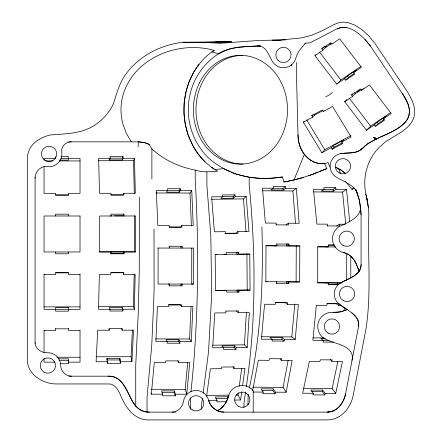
<?xml version="1.0" encoding="UTF-8"?>
<svg xmlns="http://www.w3.org/2000/svg" width="442" height="442" viewBox="0 0 442 442"><rect width="100%" height="100%" fill="white"/><g stroke="black" fill="none" stroke-linecap="round" stroke-linejoin="round"><path stroke-width="0.66" d="M124.036 251.962L135.506 251.951L135.506 215.972L124.042 215.983L124.042 214.171L111.157 214.182L111.152 215.994L99.688 216.005L99.682 251.984L123.379 251.885L124.036 251.962L124.036 253.774L111.152 253.785L111.152 251.973L110.494 251.901M124.036 253.774L123.379 253.697L123.379 251.885M124.042 215.983L123.384 215.911L123.384 214.099M135.506 251.951L134.528 251.841L134.534 215.862M325.555 246.879L328.301 246.818L328.307 245.006L334.251 245.039M328.168 284.681L337.423 284.725L337.423 282.913L341.495 282.863M346.688 280.278L346.71 253.807M350.766 277.477L350.782 256.432M158.125 248.039L158.076 284.018L193.508 284.073L193.563 248.095L157.695 248.039M169.413 285.847L169.419 284.035L168.203 284.035M169.474 248.056L169.474 246.244M180.949 285.869L180.949 284.057L182.165 284.057L182.159 285.869L168.872 285.847M181.005 248.072L181.005 246.26M182.22 248.078L182.22 246.266L168.932 246.244M191.762 248.089L191.712 284.073L193.508 284.073M276.653 283.582L276.659 281.769L265.835 281.698L265.996 245.719L276.819 245.791L276.825 243.978M288.819 281.852L286.433 281.88L286.422 283.692L288.814 283.665L288.819 281.852L299.643 281.924L299.803 245.945L286.587 245.901L286.598 244.089L288.985 244.061L288.98 245.874M276.294 281.814L296.107 281.968L296.262 245.99L299.803 245.945M122.887 309.262L134.357 309.251L135.18 274.449L123.716 274.454L123.075 272.686L110.87 272.697L110.831 274.471L99.362 274.482L98.533 309.284L122.207 309.24L122.848 311.013L109.959 311.024L110.003 309.273L109.362 307.499L122.252 307.488L122.887 309.262L122.848 311.013M122.207 309.24L122.252 307.488M123.716 274.454L123.754 272.703L110.87 272.714M134.357 309.251L133.412 306.621L134.175 274.548M296.704 62.421L296.372 70.455L298.007 134.838C297.35 149.158 308.975 165.557 324.489 163.507L326.876 168.573L313.085 174.242L299.764 178.507M167.214 341.462L167.137 343.219L179.883 343.241L179.96 341.484L178.789 339.782L166.043 339.76L167.214 341.462L155.871 341.445L157.446 306.555L168.789 306.571L168.872 304.814L181.618 304.831L181.535 306.588L192.883 306.604L191.309 341.5L179.96 341.484M179.883 343.241L178.706 341.539L178.789 339.782M191.309 341.5L189.568 338.975L191.016 306.82M106.936 359.423L106.992 358.368L119.876 358.357L120.373 363.307L107.489 363.324L107.141 361.302M107.489 363.324L106.992 358.368M107.572 361.733L96.102 361.744L97.704 330.213L109.174 330.202L109.251 328.616L122.141 328.605L122.058 330.191L133.528 330.18L131.926 361.711L120.456 361.722M120.373 363.307L119.876 358.357M131.926 361.711L131.064 356.722L132.423 329.992M225.934 311.091L225.823 312.848L214.757 312.975L212.646 347.81L234.166 347.55L236.05 349.296L236.155 347.545L234.271 345.799L221.834 345.942L223.718 347.683L223.613 349.44L236.05 349.296M234.166 347.55L234.271 345.799M236.155 347.545L247.227 347.418L249.338 312.577L238.266 312.704L238.371 310.947L225.906 311.08M247.227 347.418L244.437 344.832L246.421 312.041M355.506 262.305C353.036 257.603 348.837 253.769 343.561 252.586A14.238 14.238 0 0 1 341.567 225.437C349.694 221.939 361.992 216.282 360.39 205.475L361.086 214.889L361.086 264.592C361.236 275.007 348.639 278.327 341.467 282.432A12.812 12.812 0 0 0 339.213 304.09C346.119 309.958 360.678 315.091 358.495 326.715L345.556 394.015C343.81 401.822 338.705 410.071 330.367 411.867M361.086 264.592C361.158 274.979 348.788 278.466 341.467 282.432M358.495 326.715C359.81 321.157 356.197 316.107 351.904 312.991M291.35 64.51L291.228 65.88L291.405 64.576M272.244 339.252L272.084 341.009L284.25 341.091L284.405 339.329L282.095 337.655L269.935 337.577L272.244 339.252L261.421 339.18L264.57 304.245L275.394 304.317L275.554 302.56L287.714 302.637L287.56 304.4L298.383 304.472L295.234 339.401L284.405 339.329M284.25 341.091L281.935 339.417L282.095 337.655M295.234 339.401L291.808 336.926L294.775 304.046M162.656 394.192L151.313 394.176L154.313 362.468L165.656 362.484L165.811 360.887L178.557 360.91L178.402 362.506L189.745 362.523L186.745 394.231L175.402 394.214L174.336 390.91L161.595 390.888L162.656 394.192L162.507 395.789L175.253 395.811L175.402 394.214M175.253 395.811L174.187 392.507L174.336 390.91M186.745 394.231L185.17 389.336L187.723 362.352M190.944 391.651C198.624 321.096 199.138 249.907 195.22 179.093L195.22 170.137C179.242 166.971 163.905 160.081 151.882 148.954A62.2 47.465 90 0 1 149.241 144.352L144.744 142.644L138.473 141.843L68.609 141.843M35.089 178.181C34.89 171.723 40.808 165.529 47.438 166.59A12.812 12.812 0 0 0 61.775 152.02C60.792 146.534 65.98 141.672 71.3 141.843M325.4 338.705L320.77 338.683L323.439 340.329L323.262 342.091L333.18 342.136M341.462 305.433L338.815 305.416L338.986 303.654L327.091 303.599L326.914 305.361L316.328 305.306L312.848 340.274L323.439 340.329M344.705 310.571L344.975 307.831M352.025 360.363C355.219 346.208 336.036 344.042 327.334 340.003A14.238 14.238 0 0 1 332.953 312.339L337.235 312.328L341.196 311.721L347.163 309.527M202.403 398.524L201.646 403.949L201.646 409.408M203.16 393.098L208.552 351.744L211.674 294.521L210.817 235.73L206.895 185.447L206.895 171.839A63.455 49.714 -90 0 1 195.22 170.137M206.558 396.347L210.409 368.783L221.475 368.656L221.702 367.064L234.138 366.921L233.917 368.512L244.99 368.385L242.547 385.866M228.354 397.883L227.779 396.772L215.337 396.916L217.066 400.253L216.845 401.844L226.669 401.734M227.779 396.772L227.558 398.364L215.773 398.496M234.719 400.054L240.581 399.988L238.017 395.037L238.299 393.021M239.238 386.297L241.768 368.142M240.581 399.988L241.702 391.916M245.553 391.938L243.945 403.463L243.945 407.469M246.31 386.512C256.426 319.864 255.714 251.923 249.189 184.96L249.189 177.314L235.945 174.071L223.459 168.634L214.945 169.59L215.21 169.761M248.183 394.198L247.934 404.833M249.316 388.17C260.918 335.296 263.67 280.891 261.891 226.906M252.62 390.667L258.321 360.241L269.145 360.313L269.443 358.711L281.609 358.793L281.305 360.39L292.129 360.462L286.178 392.242L275.355 392.176L273.261 388.899L261.1 388.816L263.194 392.093L262.891 393.695L275.057 393.772L275.355 392.176M275.057 393.772L272.963 390.496L273.261 388.899M286.178 392.242L283.079 387.391L288.145 360.341M313.245 393.275L312.903 394.883L324.804 394.938L325.141 393.336L322.721 390.082L310.82 390.026L313.245 393.275L302.654 393.225L309.372 361.374L319.958 361.423L320.301 359.821L332.196 359.882L331.859 361.484L342.445 361.534L335.732 393.386L325.141 393.336M324.804 394.938L322.378 391.689L322.721 390.082M335.732 393.386L332.141 388.568L337.881 361.363M345.556 394.015C343.81 402.772 337.152 412.071 327.434 412.132L223.895 412.132C216.895 412.165 210.232 407.076 208.591 400.242A12.812 12.812 0 0 0 183.469 401.391C182.668 406.938 177.982 412.159 172.126 412.132M253.211 412.132L253.211 390.629A14.238 14.238 0 0 0 228.42 396.314C226.873 402.369 223.039 408.082 217.287 410.828M228.42 396.314C226.79 402.253 223.133 407.988 217.464 410.751C213.16 408.706 209.784 404.883 208.591 400.242M109.489 159.932L110.13 158.302L110.086 156.54L122.97 156.529L123.014 158.291L122.373 159.921L109.489 159.932L109.461 158.761M122.373 159.921L122.335 158.159L122.97 156.529M134.307 193.624L133.534 160.695L134.478 158.28L123.014 158.291M134.478 158.28L135.302 193.264L123.837 193.276L123.196 194.905L110.992 194.916M249.189 177.314L258.631 178.314L270.626 178.275L282.449 176.982L283.897 181.993L294.007 179.982L304.334 154.468M212.812 51.294C204.845 56.648 198.58 64.14 193.635 72.3L188.878 82.295L185.778 92.45L184.115 103.257L183.966 113.821L185.264 124.489L187.977 134.683L192.988 145.982C198.138 155.148 205.254 163.269 214.094 169.026M167.656 190.474L166.479 192.176L179.225 192.193L180.402 190.491L180.33 188.734L167.584 188.717L167.656 190.474L156.313 190.458L157.783 225.354L169.126 225.37L169.203 227.127L181.949 227.149L181.872 225.392L193.215 225.409L191.751 190.513L180.402 190.491M179.225 192.193L179.148 190.436L180.33 188.734M191.38 225.879L189.999 193.032L191.751 190.513M181.872 225.392L180.695 227.094L169.292 227.077M198.933 64.394L198.502 64.952C177.054 93.234 179.48 136.937 205.082 161.86M360.998 149.877C372.396 136.722 391.877 135.49 404.148 123.29C413.414 115.329 408.684 102.003 402.502 93.748L370.495 46.112C362.932 36.415 349.882 22.437 336.296 29.2L310.013 42.857L304.798 43.283M305.439 43.233L299.676 50.023L297.405 53.742L295.897 57.869A12.812 12.812 0 0 1 272.764 62.024C268.985 56.338 266.465 45.399 257.614 45.94L238.133 47.206L230.685 48.62M361.175 149.534L367.534 143.799L376.369 139.125C388.562 132.545 412.22 126.202 409.115 108.041M331.251 147.722L332.185 149.258L342.688 143.584L341.754 142.048L343.683 139.987L333.185 145.661L331.251 147.722L321.903 152.772L303.372 122.23L304.19 121.357M303.372 122.23L312.715 117.18L311.787 115.638L312.555 114.815M312.715 117.18L314.649 115.113L322.815 110.699M311.787 115.638L322.284 109.964L323.218 111.506L323.992 110.677M321.903 152.772L324.765 149.716L350.981 135.55M332.185 149.258L334.119 147.197L342.285 142.783M344.616 78.731L345.71 80.168L354.611 74.134L353.512 72.698L356.324 69.941L347.423 75.974L344.616 78.731L336.699 84.102L314.936 55.609L322.853 50.239L321.759 48.802L323.632 46.968M314.936 55.609L315.859 54.703M322.853 50.239L325.66 47.482L331.224 43.714M336.699 84.102L340.859 80.019L361.097 66.294M345.71 80.168L348.523 77.411L354.081 73.643M374.38 124.871L375.473 126.307L384.374 120.274L383.275 118.837L386.087 116.08L377.186 122.114L374.38 124.871L366.462 130.241L344.699 101.743L352.617 96.378L351.523 94.942L352.456 94.024M344.699 101.743L347.009 99.478M352.617 96.378L355.429 93.621L361.545 89.472M351.523 94.942L360.418 88.908L361.517 90.345L363.39 88.505M366.462 130.241L370.623 126.152L390.861 112.434M375.473 126.307L378.286 123.55L384.402 119.401M235.155 196.574L235.017 194.811L222.58 194.955L222.713 196.712L220.862 198.375L233.299 198.231L235.155 196.574L246.227 196.447L248.957 231.393L237.884 231.52L236.028 233.183L224.895 233.31M222.033 196.602L233.161 196.475L235.017 194.811M211.607 199.27L243.476 198.906L246.227 196.447M332.395 92.477L329.754 94.698L325.715 96.881M345.633 181.64L352.042 189.38L353.948 187.927M276.311 224.873L276.167 223.116L265.344 223.044L262.498 188.187L283.018 188.314L285.344 186.585L285.488 188.342L283.162 190.071L270.996 189.988L273.322 188.259L273.178 186.502L285.344 186.585M262.504 190.778L292.864 190.977L296.311 188.414L299.157 223.271L288.333 223.199L286.007 224.928M321.759 48.802L330.655 42.775L331.749 44.206L339.671 38.835L361.434 67.333L353.512 72.698M325.279 47.333L326.406 46.57M329.776 44.283L330.903 43.52M357.291 91.942L359.539 90.417M361.517 90.345L369.435 84.975L391.198 113.467L383.275 118.837M224.033 50.985L218.486 53.819L211.967 51.885L214.138 50.421C178.082 39.995 132.528 58.405 122.594 96.649A54.062 54.062 0 0 0 123.069 124.561L126.445 133.473L131.329 141.843M211.967 51.885L214.326 50.305M327.632 225.906L327.461 224.155L316.875 224.105L313.45 189.281L333.097 189.397L335.765 187.64L335.937 189.391L333.268 191.148L321.373 191.093L324.041 189.336L323.87 187.579L335.765 187.64M313.632 191.911L342.572 192.049L346.528 189.441L349.683 221.53M336.688 225.972L339.362 224.21L344.655 224.238M352.042 189.38L354.036 188.126M218.486 53.819C231.039 46.067 246.249 46.769 260.41 45.951M323.218 111.506L332.566 106.456L351.097 136.998L341.754 142.048M324.671 163.894L328.019 162.485L329.925 167.153M308.643 175.794L318.074 172.06M319.334 171.562L326.876 168.573M230.055 48.858C217.878 52.36 207.812 60.648 200.602 70.908A60.184 52.117 90 0 0 200.607 148.529C207.552 159.452 218.613 166.297 230.078 171.673M337.207 28.752L341.517 27.41L347.025 27.664M303.555 177.413L289.913 180.888L283.897 181.993M294.007 179.982L298.803 178.772A30.481 5.768 -15.1 0 0 299.781 178.551M282.449 176.982C265.266 179.811 247.608 178.491 231.26 172.33M183.043 42.277L182.64 42.321C159.496 45.029 137.048 56.979 124.125 76.72C118.666 85.124 116.428 94.87 113.185 104.213C109.566 111.914 103.942 118.445 97.124 123.489C83.505 133.948 66.118 133.688 49.896 135.014C42.15 137.125 34.145 140.943 30.122 148.269A22.559 22.559 0 0 0 27.448 156.877L27.321 359.224C26.99 374.435 42.83 384.07 56.62 383.954L108.097 383.954C114.5 383.358 118.036 389.634 120.301 394.573C125.108 406.949 134.429 420.64 149.352 419.9L327.434 419.9C340.909 419.955 350.738 407.817 353.18 395.479L366.12 328.179C371.716 290.714 367.291 252.575 368.849 214.889L368.523 208.033L366.418 196.265A51.874 51.874 0 0 1 369.208 162.131A51.487 51.487 0 0 1 378.838 147.683L385.325 141.86L393.944 136.55C402.038 131.849 411.392 126.357 414.032 116.682C416.414 107.483 411.524 98.428 406.795 90.864L374.761 43.178L368.805 35.901L361.832 29.592L355.224 25.271L348.147 22.608L343.296 22.1L338.235 22.851L333.909 24.603L321.511 31.05L311.638 35.255L301.427 37.935L280.278 40.029L258.741 40.454L220.304 43.272L203.132 42.36L183.043 42.277L231.337 41.763L203.132 42.36M324.489 163.507C316.312 164.8 308.289 159.899 303.643 153.429M373.534 137.617L375.214 137.876L376.369 139.125A2.591 2.591 0 0 0 373.534 137.617L375.424 139.539M340.274 153.7C347.357 152.302 356.34 154.33 361.943 148.678C356.296 154.352 347.373 152.346 340.274 153.7A12.812 12.812 0 0 0 337.229 177.684C343.843 181.524 351.871 184.181 356.213 190.905C359.76 198.353 360.611 206.745 361.086 214.889M206.895 171.839L217.691 171.308L214.945 169.59M285.532 39.891L272.09 40.216L280.769 40.332M257.614 45.94L260.36 45.869M325.522 282.858L328.273 282.797L328.273 284.609L338.848 284.665L337.423 284.725M215.348 42.034L231.337 41.763M222.713 196.712L211.646 196.839L214.37 231.79L225.442 231.663L225.58 233.42L238.023 233.282L237.884 231.52M274.427 245.824L276.819 245.791M239.006 290.195L250.078 290.068L249.758 254.089L238.686 254.216L238.669 252.404L226.232 252.548L226.249 254.36L215.177 254.487L215.497 290.46L226.564 290.339L226.58 292.145L239.023 292.007L239.006 290.195L237.078 290.151L237.094 291.963L239.023 292.007M215.033 254.388L216.387 254.377M224.525 254.283L249.758 254.089M296.107 281.968L299.643 281.924M215.348 290.366L250.078 290.068M212.563 345.196L244.437 344.832M206.149 395.402L229.205 395.137M235.984 395.06L238.017 395.037M208.602 400.353L217.066 400.253M61.013 156.656L68.504 156.656L68.504 160.114L59.653 160.114M110.13 158.17L122.335 158.159M110.13 158.302L98.66 158.313L99.483 193.298L110.953 193.287L110.992 195.049L123.876 195.038L123.837 193.276M55.565 158.413L44.045 158.413L44.045 160.468M61.013 158.358L80.024 158.413L80.024 193.309L68.504 193.309L68.504 195.066L55.565 195.066L55.565 193.309L44.045 193.309L44.045 166.413M98.406 160.728L133.534 160.695M45.404 160.938L52.869 160.938M59.659 160.938L80.024 160.938M55.565 195.016L68.504 195.016M114.555 215.884L123.511 215.873M123.384 215.911L110.494 215.923L111.152 215.994M99.4 251.874L134.528 251.841M123.379 253.697L110.494 253.714L111.152 253.785M55.565 272.808L68.504 272.808M44.045 274.51L55.565 274.51L55.565 272.753L68.504 272.753L68.504 274.51L80.024 274.51M98.279 306.654L133.412 306.621M44.045 306.881L80.024 306.881M55.565 309.406L44.045 309.406L44.045 274.04M68.504 309.406L80.024 309.406L80.024 274.04M55.565 309.461L68.504 309.461M55.565 328.831L68.504 328.831M44.045 330.428L55.565 330.428L55.565 328.45M80.024 330.428L68.504 330.428L68.504 328.45M95.936 356.755L131.064 356.722M56.946 357.247L80.024 357.247M58.289 358.838L68.504 358.838L68.504 363.738L60.333 363.738M106.909 359.954L119.793 359.943M58.968 360.434L68.504 360.434M54.885 362.142L44.045 362.142L44.045 358.468M68.504 362.142L80.024 362.142L80.024 330.362M68.891 376.186L108.097 376.186C130.954 375.567 126.495 412.751 149.352 412.132L175.529 412.132M167.076 190.419L179.148 190.436M155.932 192.977L189.999 193.032M168.286 304.864L180.364 304.886L181.535 306.588M155.496 338.926L189.568 338.975M166.634 341.517L178.706 341.539M151.098 389.28L185.17 389.336M162.115 392.485L174.187 392.507M335.937 189.391L346.528 189.441M327.439 225.928L339.533 225.967L339.362 224.21M328.196 245.078L334.146 245.111M328.301 246.818L317.715 246.769L317.688 282.747L337.423 282.913M317.776 246.874L335.688 246.962M317.743 282.852L341.174 282.968M326.892 303.726L336.147 303.77L338.815 305.416M332.953 312.339L340.533 311.864L347.18 309.654L339.213 304.09M313.035 337.859L324.058 337.915M322.577 340.451L329.191 340.484M303.201 388.43L332.141 388.568M311.803 391.634L322.378 391.689M285.488 188.342L296.311 188.414M275.869 224.862L288.477 224.956L288.333 223.199M276.46 244.023L288.985 244.061M265.902 245.785L296.262 245.99M265.747 281.764L267.123 281.775M276.289 283.626L288.814 283.665M275.112 302.659L285.245 302.726L287.56 304.4M261.449 336.721L291.808 336.926M271.802 339.351L281.935 339.417M252.719 387.192L283.079 387.391M262.15 390.424L272.963 390.496M253.045 392.026L263.194 392.093M238.669 252.404L236.741 252.36L236.757 254.172L238.686 254.216M224.961 254.332L226.249 254.36M224.635 290.295L226.564 290.339M133.009 402.358C136.197 408.375 142.534 412.209 149.352 412.132M71.615 376.186C65.803 376.291 60.681 371.109 60.687 365.324A12.812 12.812 0 0 0 47.438 352.738L45.106 352.617A13.348 13.348 0 0 1 39.001 350.103C36.62 348.34 35.084 345.55 35.089 342.561M223.895 412.132L220.525 411.773L217.464 410.751M138.473 141.843L143.954 142.446L149.241 144.352M108.097 376.186C122.517 375.54 127.147 391.606 132.617 401.811M343.561 252.586C352.451 254.365 356.705 263.432 359.136 271.255M335.329 167.203L341.042 170.032L345.539 173.734M335.373 167.236L338.434 168.501L343.738 172.043L345.55 173.861M211.69 167.363L214.337 169.192M236.382 310.958L238.266 312.704M365.048 39.471L370.495 46.112M324.566 46.045L325.66 47.482M347.423 75.974L348.523 77.411M354.694 92.66L355.429 93.621M377.186 122.114L378.286 123.55M319.516 52.073L340.859 80.019M349.279 98.207L370.623 126.152M330.246 359.318L331.859 361.484M280.261 358.755L281.305 360.39M314.024 114.091L314.649 115.113M333.185 145.661L334.119 147.197M306.588 119.76L324.765 149.716M402.502 93.748L407.701 103.312M303.218 152.932L300.273 147.241L298.604 141.103L298.007 134.838M233.05 366.843L233.917 368.512M338.434 168.501L340.799 173.861M355.755 262.902L359.081 271.272M355.876 189.519L357.633 194.01M365.689 194.27L366.396 196.171L368.285 207.204M355.782 189.806L359.539 200.867M177.872 360.854L178.402 362.506M150.921 392.949L151.313 394.176M407.955 103.892L409.038 107.45M367.153 200.685L367.915 203.342M366.866 198.044L367.551 201.276M121.71 328.174L122.058 330.191M108.942 328.859L109.174 330.202M359.611 201.535L360.495 209.547M342.572 192.049L345.727 224.138M333.097 189.397L333.268 191.148M292.864 190.977L295.488 223.1M283.018 188.314L283.162 190.071M243.476 198.906L246.045 231.796M233.161 196.475L233.299 198.231M153.998 229.238L154.114 288.024L153.672 302.654L151.744 345.329L147.026 397.706L147.026 412.021M246.901 254.023L247.222 290.002M139.39 197.165L139.269 270.559L138.258 313.124L135.738 365.225L135.738 406.192M190.364 397.772L190.364 409.397M151.882 148.954L151.882 179.027M138.208 141.843L138.208 146.821M68.504 215.994L68.504 214.182L55.565 214.182L55.565 215.994M68.504 251.973L68.504 253.785L55.565 253.785L55.565 251.973M55.565 156.656L55.565 157.827M44.045 330.362L44.045 352.489M35.089 177.308L35.089 343.406M243.028 164.076A54.36 47.079 -90 0 1 195.955 110.108A54.36 47.079 -90 0 1 242.349 55.361M332.997 411.099L327.434 412.132L332.997 411.099M80.024 215.994L44.045 215.994L44.045 251.973L80.024 251.973L80.024 215.994M68.504 307.704L55.565 307.704L55.565 311.162L68.504 311.162L68.504 307.704M342.915 245.316A7.636 7.636 0 0 0 354.368 238.708A7.636 7.636 0 0 0 342.915 232.094A7.636 7.636 0 0 0 342.915 245.316M238.426 406.325A7.636 7.636 0 0 0 249.879 399.712A7.636 7.636 0 0 0 238.426 393.098A7.636 7.636 0 0 0 238.426 406.325M192.325 409.894A7.636 7.636 0 0 0 203.779 403.281A7.636 7.636 0 0 0 192.325 396.667A7.636 7.636 0 0 0 192.325 409.894M328.146 333.152A7.636 7.636 0 0 0 339.6 326.539A7.636 7.636 0 0 0 328.146 319.925A7.636 7.636 0 0 0 328.146 333.152M339.147 172.839A7.636 7.636 0 0 0 350.6 166.225A7.636 7.636 0 0 0 339.147 159.612A7.636 7.636 0 0 0 339.147 172.839M44.056 372.153A7.636 7.636 0 0 0 55.51 365.54A7.636 7.636 0 0 0 44.056 358.926A7.636 7.636 0 0 0 44.056 372.153M278.029 60.322A7.636 7.636 0 0 0 290.803 56.896A7.636 7.636 0 0 0 281.455 47.548A7.636 7.636 0 0 0 278.029 60.322M343.241 300.571A7.636 7.636 0 0 0 354.699 293.958A7.636 7.636 0 0 0 343.241 287.35A7.636 7.636 0 0 0 343.241 300.571M45.277 160.496A7.636 7.636 0 0 0 56.731 153.882A7.636 7.636 0 0 0 45.277 147.269A7.636 7.636 0 0 0 45.277 160.496M199.673 82.538A54.36 47.079 90 0 0 240.442 164.076A54.36 47.079 90 0 0 281.211 82.538A54.36 47.079 90 0 0 199.673 82.538"/></g></svg>
